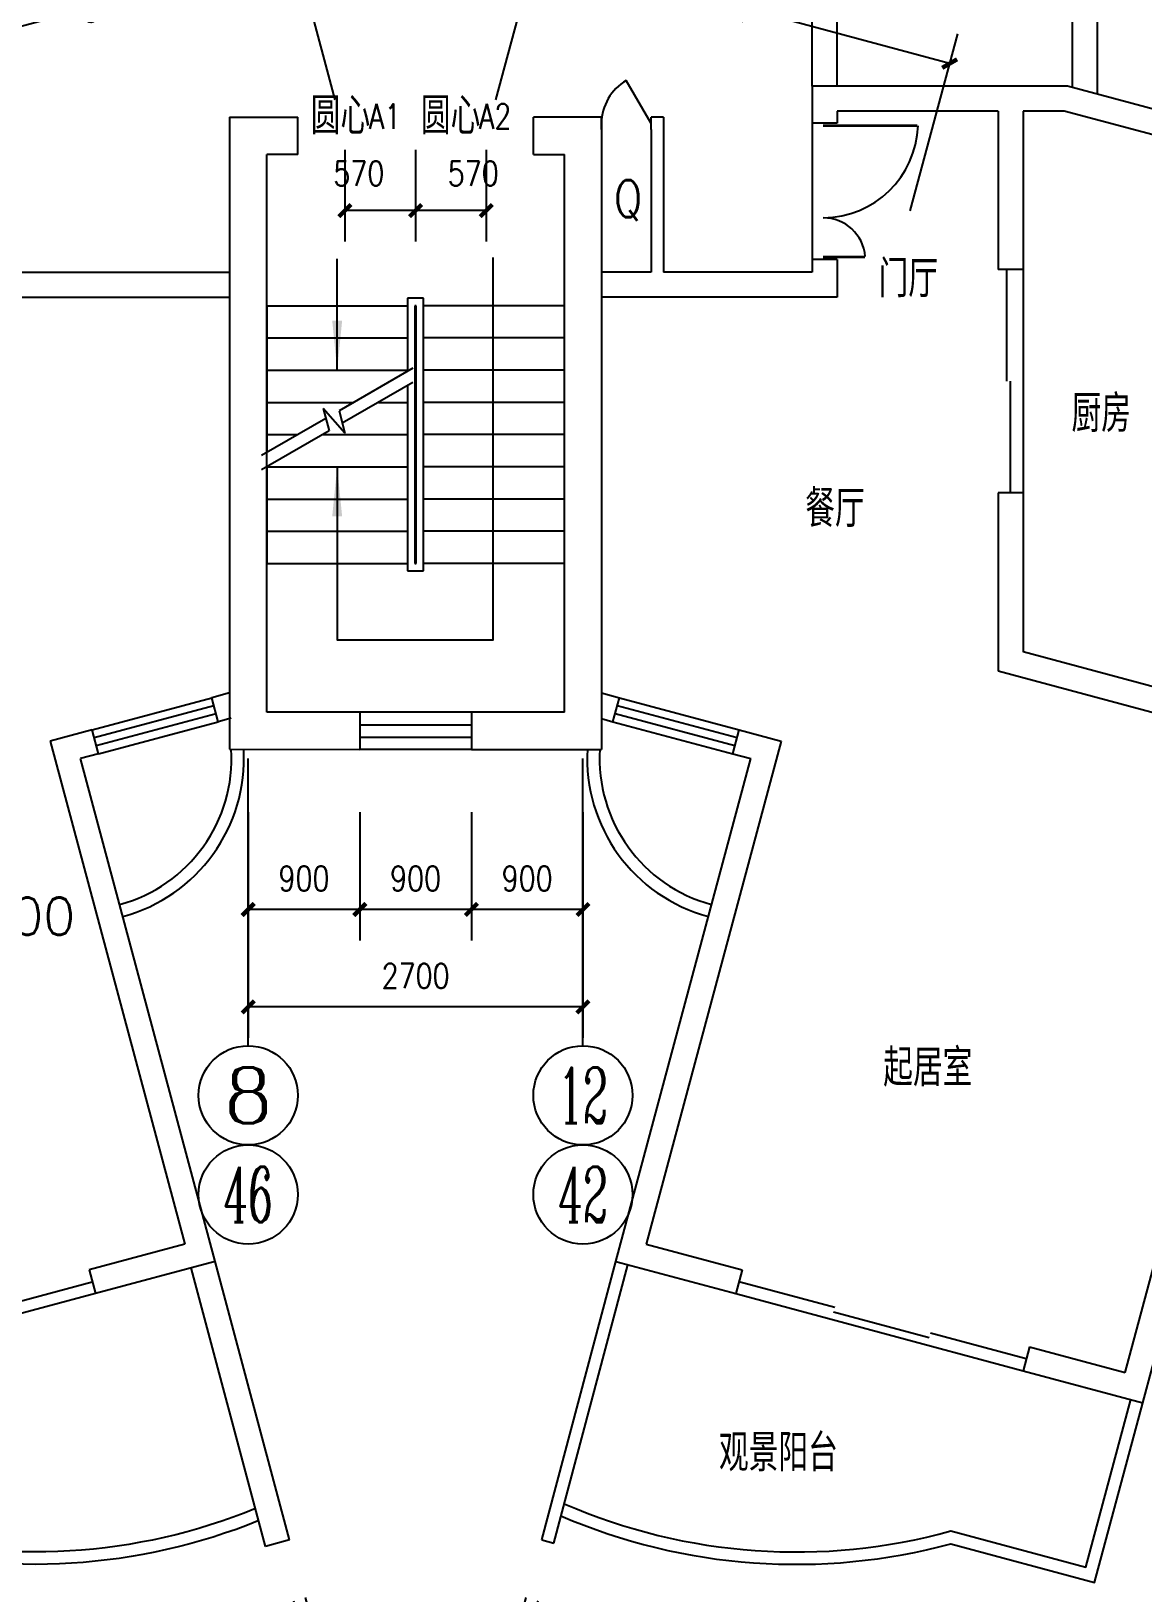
# Model space of a CAD drawing. Header units: millimetres. Extents: x 945 to 50353, y 469 to 41134.
# Drawn here: x 22549 to 31516, y 8339 to 20934 of the extents above; entities that cross this region are included whole.
import ezdxf
from ezdxf.enums import TextEntityAlignment as Align

# ---------------------------------------------------------------- set-up
doc = ezdxf.new("R2010")
doc.units = ezdxf.units.MM
for name, color, linetype in [('AXIS', 3, 'Continuous'), ('AXIS_TEXT', 7, 'Continuous'), ('BALCONY', 6, 'Continuous'), ('GROUND', 2, 'Continuous'), ('LVTRY', 6, 'Continuous'), ('PUB_DIM', 3, 'Continuous'), ('PUB_TEXT', 7, 'Continuous'), ('PUB_WINDW', 7, 'Continuous'), ('STAIR', 2, 'Continuous'), ('WALL', 255, 'Continuous'), ('WINDOW', 2, 'Continuous')]:
    doc.layers.add(name, color=color, linetype=linetype)
doc.styles.add('_HZTXT', font='txt', dxfattribs={"width": 0.8, "bigfont": 'HZTXT'})
doc.styles.add('_SIMPLEX', font='SIMPLEX', dxfattribs={"width": 0.8})
doc.styles.add('COMPLEX', font='COMPLEX')
doc.styles.add('DIM_FONT', font='SIMPLEX', dxfattribs={"width": 0.8})
doc.styles.add('SIMPLEX', font='SIMPLEX.SHX')
doc.dimstyles.new('AXIS', dxfattribs={"dimtxt": 300, "dimasz": 1, "dimexe": 250, "dimexo": 300, "dimgap": 0.09, "dimtad": 1, "dimdec": 0, "dimzin": 0, "dimdsep": 46, "dimtxsty": 'DIM_FONT', "dimblk": '_DIMX', "dimcen": 0.09, "dimse1": 1, "dimse2": 1, "dimclrt": 7, "dimadec": 0, "dimazin": 0, "dimtfac": 1, "dimtdec": 0, "dimtix": 1, "dimtmove": 2, "dimatfit": 3, "dimldrblk": '_DIMX', "dimfxl": 1, "dimtolj": 1, "dimtzin": 0, "dimarcsym": 0})
doc.dimstyles.new('DIM0', dxfattribs={"dimtxt": 200, "dimasz": 0.7, "dimexe": 250, "dimexo": 300, "dimgap": 150, "dimtad": 1, "dimdec": 0, "dimzin": 0, "dimdsep": 46, "dimtxsty": 'DIM_FONT', "dimblk": '_DIMX', "dimblk1": '_DIMX', "dimblk2": '_DIMX', "dimsah": 1, "dimcen": 2.5, "dimclrt": 7, "dimadec": 0, "dimazin": 0, "dimtfac": 1, "dimtdec": 0, "dimtix": 1, "dimtmove": 2, "dimatfit": 3, "dimldrblk": '_DIMX', "dimfxl": 1, "dimtolj": 1, "dimtzin": 0, "dimarcsym": 0})

# ---------------------------------------------------------------- blocks, each defined once
blk = doc.blocks.new('*D35')
at = {"color": 0, "linetype": 'ByBlock', "transparency": 16777216}
blk.add_arc((48041, -43325), 20340, 345.5634, 359.4366, dxfattribs=at)
for points in [[(68347, -43525), (68414, -43525), (68381, -43325)], [(67771, -48404), (67707, -48387), (67688, -48589)]]:
    blk.add_solid(points, dxfattribs=at)
at = {"layer": 'DEFPOINTS', "color": 0, "linetype": 'ByBlock', "transparency": 16777216}
for p in [(29678, -43325), (68506, -43325), (50489, -43981), (68072, -46857), (67379, -48507)]:
    blk.add_point(p, dxfattribs=at)
at = {"color": 7, "linetype": 'ByBlock', "transparency": 16777216, "insert": (67960, -45947), "char_height": 200, "attachment_point": 5, "rotation": 82.5, "style": 'DIM_FONT'}
blk.add_mtext('\\A1;15°', dxfattribs=at)
blk = doc.blocks.new('_DIMX')
at = {"const_width": 50}
blk.add_lwpolyline([(-70, -70), (70, 70)], dxfattribs=at)
blk = doc.blocks.new('*D34')
at = {"color": 0, "linetype": 'ByBlock', "transparency": 16777216}
blk.add_arc((48041, -43325), 13500, 345.8488, 359.1512, dxfattribs=at)
for points in [[(61506, -43525), (61573, -43525), (61541, -43325)], [(61164, -46634), (61099, -46617), (61081, -46819)]]:
    blk.add_solid(points, dxfattribs=at)
at = {"layer": 'DEFPOINTS', "color": 0, "linetype": 'ByBlock', "transparency": 16777216}
for p in [(29678, -43325), (68506, -43325), (50489, -43981), (61336, -45669), (67379, -48507)]:
    blk.add_point(p, dxfattribs=at)
at = {"color": 7, "linetype": 'ByBlock', "transparency": 16777216, "insert": (61178, -45054), "char_height": 200, "attachment_point": 5, "rotation": 82.5, "style": 'DIM_FONT'}
blk.add_mtext('\\A1;15°', dxfattribs=at)
blk = doc.blocks.new('*D33')
at = {"color": 0, "linetype": 'ByBlock', "transparency": 16777216}
blk.add_arc((46863, -43325), 20340, 180.5634, 194.4366, dxfattribs=at)
for points in [[(26490, -43525), (26557, -43525), (26522, -43325)], [(27197, -48387), (27132, -48404), (27215, -48589)]]:
    blk.add_solid(points, dxfattribs=at)
at = {"layer": 'DEFPOINTS', "color": 0, "linetype": 'ByBlock', "transparency": 16777216}
for p in [(26398, -43325), (65226, -43325), (44415, -43981), (26600, -45098), (27525, -48507)]:
    blk.add_point(p, dxfattribs=at)
at = {"color": 7, "linetype": 'ByBlock', "transparency": 16777216, "insert": (26449, -46013), "char_height": 200, "attachment_point": 5, "rotation": 97.5, "style": 'DIM_FONT'}
blk.add_mtext('\\A1;15°', dxfattribs=at)
blk = doc.blocks.new('*D196')
at = {"color": 0, "linetype": 'ByBlock', "transparency": 16777216}
for p, q in [((48100, -43035), (48483, -41605)), ((48419, -41847), (49494, -42135)), ((51759, -42742), (50328, -42358)), ((51442, -43931), (51825, -42501))]:
    blk.add_line(p, q, dxfattribs=at)
at = {"layer": 'DEFPOINTS', "color": 0, "linetype": 'ByBlock', "transparency": 16777216}
for p in [(51760, -42742), (48022, -43325), (51364, -44220)]:
    blk.add_point(p, dxfattribs=at)
at = {"color": 0, "linetype": 'ByBlock', "transparency": 16777216, "xscale": 0.7, "yscale": 0.7, "zscale": 0.7}
for p, rotation in [((48418, -41847), 164.9999999999991), ((51760, -42742), 344.9999999999991)]:
    blk.add_blockref('_DIMX', p, dxfattribs=dict(at, rotation=rotation))
at = {"color": 7, "linetype": 'ByBlock', "transparency": 16777216, "insert": (49910, -42249), "char_height": 200, "attachment_point": 5, "rotation": 345, "style": 'DIM_FONT'}
blk.add_mtext('\\A1;3460', dxfattribs=at)
blk = doc.blocks.new('_A1SLA')
for p, q in [((-0.5, 0), (-0.1667, 0)), ((0.1667, 0), (0.5, 0)), ((-0.1667, -0.0167), (0.1667, -0.0167))]:
    blk.add_line(p, q)
blk = doc.blocks.new('_WBLK')
for p, q in [((-0.5, 0.5), (0.5, 0.5)), ((0.5, 0.167), (-0.5, 0.167)), ((0.5, -0.167), (-0.5, -0.167)), ((-0.5, -0.5), (0.5, -0.5))]:
    blk.add_line(p, q)
at = {"style": 'SIMPLEX', "flags": 9}
blk.add_attdef('A', text='', height=1, dxfattribs=at).set_placement((0, 1.5), align=Align.MIDDLE)
blk = doc.blocks.new('*D191')
at = {"color": 0, "linetype": 'ByBlock', "transparency": 16777216}
for p, q in [((46466, -55142), (46758, -56231)), ((46562, -55116), (46854, -56205)), ((46693, -55989), (46692, -55990)), ((46693, -55989), (46789, -55964)), ((46693, -55989), (46789, -55964)), ((46790, -55963), (46791, -55963))]:
    blk.add_line(p, q, dxfattribs=at)
at = {"layer": 'DEFPOINTS', "color": 0, "linetype": 'ByBlock', "transparency": 16777216}
for p in [(46389, -54852), (46485, -54826), (46789, -55964)]:
    blk.add_point(p, dxfattribs=at)
at = {"color": 0, "linetype": 'ByBlock', "transparency": 16777216, "xscale": 0.7, "yscale": 0.7, "zscale": 0.7}
for p, rotation in [((46693, -55989), 15.00000000002265), ((46789, -55964), 195.0000000000227)]:
    blk.add_blockref('_DIMX', p, dxfattribs=dict(at, rotation=rotation))
at = {"color": 7, "linetype": 'ByBlock', "transparency": 16777216, "insert": (46950, -55666), "char_height": 200, "attachment_point": 5, "rotation": 15, "style": 'DIM_FONT'}
blk.add_mtext('\\A1;100', dxfattribs=at)
blk = doc.blocks.new('*D29')
at = {"color": 0, "linetype": 'ByBlock', "transparency": 16777216}
for p, q in [((46466, -55142), (46758, -56231)), ((45597, -55375), (45888, -56464)), ((45824, -56222), (46693, -55989))]:
    blk.add_line(p, q, dxfattribs=at)
at = {"layer": 'DEFPOINTS', "color": 0, "linetype": 'ByBlock', "transparency": 16777216}
for p in [(46389, -54852), (45519, -55085), (46693, -55989)]:
    blk.add_point(p, dxfattribs=at)
at = {"color": 0, "linetype": 'ByBlock', "transparency": 16777216, "xscale": 0.7, "yscale": 0.7, "zscale": 0.7}
for p, rotation in [((46693, -55989), 15.00000000003555), ((45824, -56222), 195.0000000000356)]:
    blk.add_blockref('_DIMX', p, dxfattribs=dict(at, rotation=rotation))
at = {"color": 7, "linetype": 'ByBlock', "transparency": 16777216, "insert": (46194, -55864), "char_height": 200, "attachment_point": 5, "rotation": 15, "style": 'DIM_FONT'}
blk.add_mtext('\\A1;900', dxfattribs=at)
blk = doc.blocks.new('*D192')
at = {"color": 0, "linetype": 'ByBlock', "transparency": 16777216}
for p, q in [((48438, -55142), (48146, -56231)), ((49307, -55375), (49015, -56464)), ((49079, -56222), (48211, -55989))]:
    blk.add_line(p, q, dxfattribs=at)
at = {"layer": 'DEFPOINTS', "color": 0, "linetype": 'ByBlock', "transparency": 16777216}
for p in [(48515, -54852), (49385, -55085), (48210, -55989)]:
    blk.add_point(p, dxfattribs=at)
at = {"color": 0, "linetype": 'ByBlock', "transparency": 16777216, "xscale": 0.7, "yscale": 0.7, "zscale": 0.7}
for p, rotation in [((48210, -55989), 164.9999999999768), ((49080, -56222), 344.9999999999768)]:
    blk.add_blockref('_DIMX', p, dxfattribs=dict(at, rotation=rotation))
at = {"color": 7, "linetype": 'ByBlock', "transparency": 16777216, "insert": (48710, -55864), "char_height": 200, "attachment_point": 5, "rotation": 345, "style": 'DIM_FONT'}
blk.add_mtext('\\A1;900', dxfattribs=at)
blk = doc.blocks.new('*D190')
at = {"color": 0, "linetype": 'ByBlock', "transparency": 16777216}
for p, q in [((48341, -55116), (48050, -56205)), ((48438, -55142), (48146, -56231)), ((48114, -55963), (48113, -55963)), ((48210, -55989), (48114, -55964)), ((48211, -55989), (48212, -55990))]:
    blk.add_line(p, q, dxfattribs=at)
at = {"layer": 'DEFPOINTS', "color": 0, "linetype": 'ByBlock', "transparency": 16777216}
for p in [(48419, -54826), (48515, -54852), (48114, -55964)]:
    blk.add_point(p, dxfattribs=at)
at = {"color": 0, "linetype": 'ByBlock', "transparency": 16777216, "xscale": 0.7, "yscale": 0.7, "zscale": 0.7}
for p, rotation in [((48114, -55964), 344.9999999999656), ((48210, -55989), 164.9999999999656)]:
    blk.add_blockref('_DIMX', p, dxfattribs=dict(at, rotation=rotation))
at = {"color": 7, "linetype": 'ByBlock', "transparency": 16777216, "insert": (48227, -55735), "char_height": 200, "attachment_point": 5, "rotation": 345, "style": 'DIM_FONT'}
blk.add_mtext('\\A1;100', dxfattribs=at)
blk = doc.blocks.new('*D185')
at = {"color": 0, "linetype": 'ByBlock', "transparency": 16777216}
for p, q in [((47002, -48780), (47002, -49815)), ((47902, -48780), (47902, -49815)), ((47901, -49565), (47003, -49565))]:
    blk.add_line(p, q, dxfattribs=at)
at = {"layer": 'DEFPOINTS', "color": 0, "linetype": 'ByBlock', "transparency": 16777216}
for p in [(47002, -48480), (47902, -48480), (47002, -49565)]:
    blk.add_point(p, dxfattribs=at)
at = {"color": 0, "linetype": 'ByBlock', "transparency": 16777216, "xscale": 0.7, "yscale": 0.7, "zscale": 0.7}
for p, rotation in [((47002, -49565), 179.9999999999999), ((47902, -49565), 359.9999999999999)]:
    blk.add_blockref('_DIMX', p, dxfattribs=dict(at, rotation=rotation))
at = {"color": 7, "linetype": 'ByBlock', "transparency": 16777216, "insert": (47452, -49315), "char_height": 200, "attachment_point": 5, "style": 'DIM_FONT'}
blk.add_mtext('\\A1;900', dxfattribs=at)
blk = doc.blocks.new('*D184')
at = {"color": 0, "linetype": 'ByBlock', "transparency": 16777216}
for p, q in [((47902, -48780), (47902, -49815)), ((48802, -48780), (48802, -49815)), ((48801, -49565), (47903, -49565))]:
    blk.add_line(p, q, dxfattribs=at)
at = {"layer": 'DEFPOINTS', "color": 0, "linetype": 'ByBlock', "transparency": 16777216}
for p in [(47902, -48480), (48802, -48480), (47902, -49565)]:
    blk.add_point(p, dxfattribs=at)
at = {"color": 0, "linetype": 'ByBlock', "transparency": 16777216, "xscale": 0.7, "yscale": 0.7, "zscale": 0.7}
for p, rotation in [((47902, -49565), 179.9999999999999), ((48802, -49565), 359.9999999999999)]:
    blk.add_blockref('_DIMX', p, dxfattribs=dict(at, rotation=rotation))
at = {"color": 7, "linetype": 'ByBlock', "transparency": 16777216, "insert": (48352, -49315), "char_height": 200, "attachment_point": 5, "style": 'DIM_FONT'}
blk.add_mtext('\\A1;900', dxfattribs=at)
blk = doc.blocks.new('*D187')
at = {"color": 0, "linetype": 'ByBlock', "transparency": 16777216}
for p, q in [((46102, -49566), (46102, -50601)), ((48802, -49566), (48802, -50601)), ((48801, -50351), (46103, -50351))]:
    blk.add_line(p, q, dxfattribs=at)
at = {"layer": 'DEFPOINTS', "color": 0, "linetype": 'ByBlock', "transparency": 16777216}
for p in [(46102, -49266), (48802, -49266), (46102, -50351)]:
    blk.add_point(p, dxfattribs=at)
at = {"color": 0, "linetype": 'ByBlock', "transparency": 16777216, "xscale": 0.7, "yscale": 0.7, "zscale": 0.7}
for p, rotation in [((46102, -50351), 179.9999999999999), ((48802, -50351), 359.9999999999999)]:
    blk.add_blockref('_DIMX', p, dxfattribs=dict(at, rotation=rotation))
at = {"color": 7, "linetype": 'ByBlock', "transparency": 16777216, "insert": (47452, -50101), "char_height": 200, "attachment_point": 5, "style": 'DIM_FONT'}
blk.add_mtext('\\A1;2700', dxfattribs=at)
blk = doc.blocks.new('_AXISO')
blk.add_circle((0, 0), 0.5)
at = {"layer": 'AXIS_TEXT', "style": 'COMPLEX', "width": 1.041667}
blk.add_attdef('A', text='', height=0.56, dxfattribs=at).set_placement((-0.25, -0.28), (0.25, -0.28), align=Align.FIT)
blk = doc.blocks.new('*D186')
at = {"color": 0, "linetype": 'ByBlock', "transparency": 16777216}
for p, q in [((46102, -48780), (46102, -49815)), ((47002, -48780), (47002, -49815)), ((47001, -49565), (46103, -49565))]:
    blk.add_line(p, q, dxfattribs=at)
at = {"layer": 'DEFPOINTS', "color": 0, "linetype": 'ByBlock', "transparency": 16777216}
for p in [(46102, -48480), (47002, -48480), (46102, -49565)]:
    blk.add_point(p, dxfattribs=at)
at = {"color": 0, "linetype": 'ByBlock', "transparency": 16777216, "xscale": 0.7, "yscale": 0.7, "zscale": 0.7}
for p, rotation in [((46102, -49565), 179.9999999999999), ((47002, -49565), 359.9999999999999)]:
    blk.add_blockref('_DIMX', p, dxfattribs=dict(at, rotation=rotation))
at = {"color": 7, "linetype": 'ByBlock', "transparency": 16777216, "insert": (46552, -49315), "char_height": 200, "attachment_point": 5, "style": 'DIM_FONT'}
blk.add_mtext('\\A1;900', dxfattribs=at)
blk = doc.blocks.new('*D28')
at = {"color": 0, "linetype": 'ByBlock', "transparency": 16777216}
for p, q in [((46804, -43035), (46421, -41605)), ((46485, -41847), (45434, -42128)), ((43144, -42742), (44600, -42352)), ((43462, -43931), (43079, -42501))]:
    blk.add_line(p, q, dxfattribs=at)
at = {"layer": 'DEFPOINTS', "color": 0, "linetype": 'ByBlock', "transparency": 16777216}
for p in [(43144, -42742), (46882, -43325), (43540, -44220)]:
    blk.add_point(p, dxfattribs=at)
at = {"color": 0, "linetype": 'ByBlock', "transparency": 16777216, "xscale": 0.7, "yscale": 0.7, "zscale": 0.7}
for p, rotation in [((46486, -41847), 15.00000000000274), ((43144, -42742), 195.0000000000027)]:
    blk.add_blockref('_DIMX', p, dxfattribs=dict(at, rotation=rotation))
at = {"color": 7, "linetype": 'ByBlock', "transparency": 16777216, "insert": (45021, -42255), "char_height": 200, "attachment_point": 5, "rotation": 15, "style": 'DIM_FONT'}
blk.add_mtext('\\A1;3460', dxfattribs=at)
blk = doc.blocks.new('*D197')
at = {"color": 0, "linetype": 'ByBlock', "transparency": 16777216}
for p, q in [((47452, -43439), (47452, -44178)), ((48022, -43439), (48022, -44178)), ((48021, -43928), (47453, -43928))]:
    blk.add_line(p, q, dxfattribs=at)
at = {"layer": 'DEFPOINTS', "color": 0, "linetype": 'ByBlock', "transparency": 16777216}
for p in [(47452, -43139), (48022, -43139), (47452, -43928)]:
    blk.add_point(p, dxfattribs=at)
at = {"color": 0, "linetype": 'ByBlock', "transparency": 16777216, "xscale": 0.7, "yscale": 0.7, "zscale": 0.7}
for p, rotation in [((47452, -43928), 180.0000000000058), ((48022, -43928), 5.835332217429823e-12)]:
    blk.add_blockref('_DIMX', p, dxfattribs=dict(at, rotation=rotation))
at = {"color": 7, "linetype": 'ByBlock', "transparency": 16777216, "insert": (47917, -43628), "char_height": 200, "attachment_point": 5, "style": 'DIM_FONT'}
blk.add_mtext('\\A1;570', dxfattribs=at)
blk = doc.blocks.new('_ARROW')
blk.add_solid([(0, 0), (-1, 0.1), (-1, -0.1)])
blk = doc.blocks.new('*D198')
at = {"color": 0, "linetype": 'ByBlock', "transparency": 16777216}
for p, q in [((46882, -43439), (46882, -44178)), ((47452, -43439), (47452, -44178)), ((47451, -43928), (46883, -43928))]:
    blk.add_line(p, q, dxfattribs=at)
at = {"layer": 'DEFPOINTS', "color": 0, "linetype": 'ByBlock', "transparency": 16777216}
for p in [(46882, -43139), (47452, -43139), (46882, -43928)]:
    blk.add_point(p, dxfattribs=at)
at = {"color": 0, "linetype": 'ByBlock', "transparency": 16777216, "xscale": 0.7, "yscale": 0.7, "zscale": 0.7}
for p, rotation in [((46882, -43928), 179.9999999999941), ((47452, -43928), 359.9999999999941)]:
    blk.add_blockref('_DIMX', p, dxfattribs=dict(at, rotation=rotation))
at = {"color": 7, "linetype": 'ByBlock', "transparency": 16777216, "insert": (46994, -43628), "char_height": 200, "attachment_point": 5, "style": 'DIM_FONT'}
blk.add_mtext('\\A1;570', dxfattribs=at)
blk = doc.blocks.new('_DBLK')
blk.add_line((-0.5, 0), (0, -0.866))
blk.add_arc((-0.5, 0), 1, 300, 0)
at = {"style": 'SIMPLEX', "flags": 9}
blk.add_attdef('A', text='', height=1, dxfattribs=at).set_placement((0, 1.5), align=Align.MIDDLE)
blk = doc.blocks.new('_A2FTX')
for p, q in [((-0.5, 0), (0, 0)), ((0, -0.0167), (0.5, -0.0167))]:
    blk.add_line(p, q)
blk = doc.blocks.new('M_A17ORW')
at = {"const_width": 0.02}
for points in [[(-0.481, -0.001), (-0.481, -0.308)], [(0.481, 0.001), (0.481, -0.691)]]:
    blk.add_lwpolyline(points, dxfattribs=at)
for centre, radius, start, end in [((-0.501, -0.003), 0.307, 274.2492, 0.2101), ((0.505, 0.002), 0.699, 180.2762, 268.0603)]:
    blk.add_arc(centre, radius, start, end)
blk = doc.blocks.new('1T4F49深上格林')
at = {"layer": 'AXIS'}
for p, q in [((22446.8, -24372.9), (22446.8, -22056.7)), ((25146.8, -24372.9), (25146.8, -22056.7))]:
    blk.add_line(p, q, dxfattribs=at)
at = {"layer": 'BALCONY'}
for p, q in [((29096.8, -16642.8), (29096.8, -15333.4)), ((29296.8, -16696.4), (29296.8, -15333.4))]:
    blk.add_line(p, q, dxfattribs=at)
for centre, radius, start, end in [((21093.9, -22056.6), 1218.7, 285, 3.54182), ((21093.9, -22056.6), 1318.7, 285, 3.27294), ((26499.7, -22056.6), 1318.7, 176.72706, 255), ((26499.7, -22056.6), 1218.7, 176.45818, 255)]:
    blk.add_arc(centre, radius, start, end, dxfattribs=at)
at = {"layer": 'GROUND'}
for p, q in [((26996.8, -16931.3), (26996.8, -18031.3)), ((28696.8, -18111.8), (28696.8, -19911.8)), ((21215, -26372.3), (18896.8, -26993.5)), ((26378.9, -26372.4), (28697.1, -26993.6))]:
    blk.add_line(p, q, dxfattribs=at)
at = {"layer": 'LVTRY'}
for points in [[(22531.6, -28203.3, -0.1641551), (19477.9, -28389.4), (18319.1, -28701.2), (17930.8, -27252.3)], [(22505.6, -28105.9, -0.1663194), (19478.1, -28285.8), (18389.7, -28578.6), (18027.4, -27226.4)], [(24969.7, -28164.6, 0.1695291), (28115.7, -28389.4), (29274.5, -28701.2), (29662.7, -27252.3)], [(24995.7, -28066.9, 0.1718159), (28115.5, -28285.8), (29203.8, -28578.6), (29566.1, -27226.4)]]:
    blk.add_lwpolyline(points, format="xyb", dxfattribs=at)
at = {"layer": 'PUB_DIM'}
for points in [[(23164.3, -19703.4), (23164.3, -21099.5), (24421.5, -21099.5), (24421.5, -18013.9)], [(23164.3, -18923.4), (23164.3, -18025.7)]]:
    blk.add_lwpolyline(points, dxfattribs=at)
at = {"layer": 'STAIR'}
for p, q in [((23731.8, -18343.4), (23731.8, -18932.6)), ((23861.8, -18343.4), (23731.8, -18343.4)), ((23861.8, -20543.4), (23861.8, -18343.4)), ((22596.8, -18403.4), (22596.8, -19587.9)), ((22596.8, -18403.4), (23731.8, -18403.4)), ((23791.8, -18403.4), (23791.8, -20483.4)), ((23801.8, -18403.4), (23791.8, -18403.4)), ((23801.8, -20483.4), (23801.8, -18403.4)), ((24996.8, -18403.4), (23861.8, -18403.4)), ((24996.8, -20483.4), (24996.8, -18403.4)), ((22596.8, -18663.4), (23731.8, -18663.4)), ((24996.8, -18663.4), (23861.8, -18663.4)), ((22596.8, -18923.4), (23731.8, -18923.4)), ((23775.1, -18907.6), (23179.2, -19251.7)), ((24996.8, -18923.4), (23861.8, -18923.4)), ((23775.1, -19023.1), (23205.2, -19352.1)), ((23731.8, -19048.1), (23731.8, -20543.4)), ((22596.8, -19183.4), (23297.4, -19183.4)), ((23052.6, -19232.4), (23099.3, -19413.3)), ((23225.9, -19432.5), (23052.6, -19232.4)), ((23179.2, -19251.7), (23225.9, -19432.5)), ((23497.4, -19183.4), (23731.8, -19183.4)), ((24996.8, -19183.4), (23861.8, -19183.4)), ((23073.4, -19312.8), (22553.5, -19612.9)), ((23099.3, -19413.3), (22553.5, -19728.4)), ((22596.8, -19443.4), (22847.1, -19443.4)), ((23047.1, -19443.4), (23731.8, -19443.4)), ((24996.8, -19443.4), (23861.8, -19443.4)), ((22596.8, -19703.4), (22596.8, -20483.4)), ((22596.8, -19703.4), (23731.8, -19703.4)), ((24996.8, -19703.4), (23861.8, -19703.4)), ((22596.8, -19963.4), (23731.8, -19963.4)), ((24996.8, -19963.4), (23861.8, -19963.4)), ((22596.8, -20223.4), (23731.8, -20223.4)), ((24996.8, -20223.4), (23861.8, -20223.4)), ((22596.8, -20483.4), (23731.8, -20483.4)), ((23791.8, -20483.4), (23801.8, -20483.4)), ((24996.8, -20483.4), (23861.8, -20483.4)), ((23731.8, -20543.4), (23861.8, -20543.4))]:
    blk.add_line(p, q, dxfattribs=at)
at = {"layer": 'WALL'}
for p, q in [((29055.9, -16633.4), (26996.8, -16633.4)), ((26996.8, -16633.4), (26996.8, -16931.3)), ((30055.2, -16901.2), (29055.9, -16633.4)), ((27196.8, -16833.4), (27196.8, -16931.3)), ((28496.8, -16833.4), (27196.8, -16833.4)), ((28496.8, -16833.4), (28496.8, -18111.8)), ((29029.6, -16833.4), (28696.8, -16833.4)), ((28696.8, -16833.4), (28696.8, -18111.8)), ((30003.4, -17094.4), (29029.6, -16833.4)), ((22296.8, -16883.4), (22846.8, -16883.4)), ((22296.8, -16883.4), (22296.8, -21981.3)), ((22846.8, -17183.4), (22846.8, -16883.4)), ((25296.8, -16883.4), (24746.8, -16883.4)), ((24746.8, -17183.4), (24746.8, -16883.4)), ((25296.8, -16883.4), (25296.8, -21983.4)), ((25296.8, -16983.4), (25296.8, -16883.4)), ((25796.8, -16883.4), (25696.8, -16883.4)), ((25696.8, -16983.4), (25696.8, -16883.4)), ((25696.8, -16983.4), (25696.8, -18133.4)), ((25796.8, -16883.4), (25796.8, -18133.4)), ((27196.8, -16931.3), (26996.8, -16931.3)), ((22596.8, -21683.4), (22596.8, -17183.4)), ((22846.8, -17183.4), (22596.8, -17183.4)), ((24746.8, -17183.4), (24996.8, -17183.4)), ((24996.8, -21683.4), (24996.8, -17183.4)), ((20596.8, -18133.4), (22296.8, -18133.4)), ((25696.8, -18133.4), (25296.8, -18133.4)), ((26996.8, -18133.4), (25796.8, -18133.4)), ((27196.8, -18031.3), (26996.8, -18031.3)), ((26996.8, -18031.3), (26996.8, -18133.4)), ((27196.8, -18031.3), (27196.8, -18333.4)), ((28696.8, -18111.8), (28496.8, -18111.8)), ((20396.8, -18333.4), (22296.8, -18333.4)), ((27196.8, -18333.4), (25296.8, -18333.4)), ((28496.8, -19911.8), (28496.8, -21349.4)), ((28696.8, -19911.8), (28496.8, -19911.8)), ((28696.8, -19911.8), (28696.8, -21195.9)), ((30049.9, -21558.5), (28696.8, -21195.9)), ((28496.8, -21349.4), (30915.8, -21997.6)), ((22296.8, -21527.2), (22152.9, -21565.8)), ((25296.8, -21527.2), (25440.9, -21565.9)), ((22204.7, -21759), (22152.9, -21565.8)), ((25389.2, -21759), (25440.9, -21565.9)), ((22309.6, -21730.9), (22204.7, -21759)), ((23346.8, -21683.4), (22596.8, -21683.4)), ((23346.8, -21683.4), (23346.8, -21983.4)), ((24246.8, -21683.4), (24246.8, -21983.4)), ((24996.8, -21683.4), (24246.8, -21683.4)), ((25296.8, -21734.3), (25389.2, -21759)), ((21187, -21824.6), (20848.9, -21915.2)), ((20848.9, -21915.2), (21935.9, -25972.1)), ((21238.7, -22017.8), (21187, -21824.6)), ((26744.9, -21915.3), (25657.9, -25972.2)), ((26355.1, -22017.9), (26406.9, -21824.7)), ((26406.9, -21824.7), (26744.9, -21915.3)), ((21238.7, -22017.8), (21093.9, -22056.6)), ((22296.8, -21981.3), (23346.8, -21983.4)), ((24246.8, -21983.4), (25296.8, -21983.4)), ((26355.1, -22017.9), (26500, -22056.7)), ((22180.9, -26113.5), (21093.9, -22056.6)), ((25412.9, -26113.6), (26500, -22056.7)), ((29521.6, -27007.4), (30608.6, -22950.5)), ((21935.9, -25972.1), (21163.2, -26179.1)), ((25657.9, -25972.2), (26430.6, -26179.2)), ((21163.2, -26179.1), (21215, -26372.3)), ((22180.9, -26113.5), (21215, -26372.3)), ((22587, -28410.8), (21987.7, -26165.1)), ((22780.2, -28359), (22180.9, -26113.5)), ((24814.3, -28359.3), (25412.9, -26113.6)), ((24910.9, -28385.1), (25509.5, -26139.5)), ((25412.9, -26113.6), (26378.9, -26372.4)), ((26430.6, -26179.2), (26378.9, -26372.4)), ((29663, -27252.4), (29818.3, -26672.8)), ((28748.9, -26800.4), (28697.1, -26993.6)), ((28748.9, -26800.4), (29521.6, -27007.4)), ((28697.1, -26993.6), (29663, -27252.4)), ((22780.2, -28359), (22587, -28410.8)), ((24814.3, -28359.3), (24910.9, -28385.1))]:
    blk.add_line(p, q, dxfattribs=at)
at = {"layer": 'WINDOW'}
for p, q in [((26996.8, -16633.4), (26996.8, -15333.4)), ((27196.8, -16633.4), (27196.8, -15333.4))]:
    blk.add_line(p, q, dxfattribs=at)
at = {"layer": 'AXIS'}
ref = blk.add_blockref('_AXISO', (22446.8, -24772.9), dxfattribs=dict(at, xscale=800, yscale=800, zscale=800, rotation=359.9999999999999))
ref.add_attrib('A', '8', dxfattribs={"layer": 'AXIS_TEXT', "height": 448, "style": 'COMPLEX', "width": 1.339286}).set_placement((22246.8, -24996.9), (22646.8, -24996.9), align=Align.FIT)
ref = blk.add_blockref('_AXISO', (25146.8, -24772.9), dxfattribs=dict(at, xscale=800, yscale=800, zscale=800, rotation=359.9999999999999))
ref.add_attrib('A', '12', dxfattribs={"layer": 'AXIS_TEXT', "height": 448, "style": 'COMPLEX', "width": 0.646552}).set_placement((24946.8, -24996.9), (25346.8, -24996.9), align=Align.FIT)
ref = blk.add_blockref('_AXISO', (22446.8, -25572.9), dxfattribs=dict(at, xscale=800, yscale=800, zscale=800, rotation=359.9999999999999))
ref.add_attrib('A', '46', dxfattribs={"layer": 'AXIS_TEXT', "height": 448, "style": 'COMPLEX', "width": 0.535714}).set_placement((22246.8, -25796.9), (22646.8, -25796.9), align=Align.FIT)
ref = blk.add_blockref('_AXISO', (25146.8, -25572.9), dxfattribs=dict(at, xscale=800, yscale=800, zscale=800, rotation=359.9999999999999))
ref.add_attrib('A', '42', dxfattribs={"layer": 'AXIS_TEXT', "height": 448, "style": 'COMPLEX', "width": 0.535714}).set_placement((24946.8, -25796.9), (25346.8, -25796.9), align=Align.FIT)
at = {"layer": 'PUB_DIM', "xscale": 400, "yscale": 400, "zscale": 400}
for p, rotation in [((23164.3, -18923.4), 270), ((23164.3, -19703.4), 90)]:
    blk.add_blockref('_ARROW', p, dxfattribs=dict(at, rotation=rotation))
at = {"layer": 'WINDOW'}
for name, p, xscale, yscale, zscale, rotation in [('_DBLK', (25496.8, -16933.4), -400, -400, 400, 359.9999999999999), ('M_A17ORW', (27083.3, -17481.3), 1100, 1100, 1100, 89.99999999999994), ('_A2FTX', (28596.8, -19011.8), -1800, 1800, 1800, 270.0000000000001), ('_WBLK', (21695.8, -21791.8), 1000, 199.9999999926652, 1000, 14.99999999999993), ('_WBLK', (25898, -21791.9), 1000, 199.9999999925377, 1000, 345), ('_WBLK', (23796.8, -21833.4), 900, 299.9999999998294, 900, 180.000000000001), ('_A1SLA', (20030, -26586.3), 2400, 2400, 2400, 15.00000000000084), ('_A1SLA', (27563.9, -26586.4), -2400, 2400, 2400, 345.0000000000045)]:
    blk.add_blockref(name, p, dxfattribs=dict(at, xscale=xscale, yscale=yscale, zscale=zscale, rotation=rotation))
at = {"layer": 'AXIS_TEXT', "style": 'COMPLEX', "width": 0.4}
for tag, p in [('2-1', (23300.7, -32352.3)), ('1-7', (24333, -32348.2))]:
    blk.add_attdef(tag, text='', height=448, dxfattribs=at).set_placement(p, align=Align.CENTER)
at = {"layer": 'PUB_DIM', "style": 'DIM_FONT'}
blk.add_text('24.600', height=300, dxfattribs=at).set_placement((20343.5, -23328), align=Align.MIDDLE)
at = {"layer": 'PUB_TEXT', "width": 0.8}
for s, height, style, p in [('圆心', 300, '_HZTXT', (22950.6, -17022.7)), ('圆心', 300, '_HZTXT', (23838.9, -17022.7)), ('A1', 200, '_SIMPLEX', (23420.7, -16975.6)), ('A2', 200, '_SIMPLEX', (24309.1, -16975.6)), ('Q', 300, '_SIMPLEX', (25398.1, -17690.2)), ('门厅', 300, '_HZTXT', (27531, -18335.4)), ('厨房', 300, '_HZTXT', (29087.2, -19423)), ('餐厅', 300, '_HZTXT', (26939.7, -20189.7)), ('起居室', 300, '_HZTXT', (27568.8, -24699)), ('观景阳台', 300, '_HZTXT', (26243.4, -27805.7))]:
    blk.add_text(s, height=height, dxfattribs=dict(at, style=style)).set_placement(p)
at = {"layer": 'AXIS'}
for base, p1, p2, angle, picture, middle in [((19488.6, -16450.6), (23226.8, -17033.4), (19884.7, -17928.9), 195, '*D28', (21365.9, -15963.9)), ((28105, -16450.6), (24366.8, -17033.4), (27708.9, -17928.9), 345, '*D196', (26255, -15957.9)), ((23226.8, -17636.3), (23796.8, -16847.1), (23226.8, -16847.1), 180, '*D198', (23338.7, -17336.3)), ((23796.8, -17636.3), (24366.8, -16847.1), (23796.8, -16847.1), 180, '*D197', (24262.2, -17336.3)), ((23134.4, -29672), (22733.4, -28560.6), (22829.7, -28534.8), 15, '*D191', (23294.7, -29374.2))]:
    dim = blk.add_linear_dim(base=base, p1=p1, p2=p2, angle=angle, dimstyle='DIM0', override={"dimasz": 0.7}, dxfattribs=at)
    dim.commit()
    dim.dimension.update_dxf_attribs({"geometry": picture, "text_midpoint": middle, "dimtype": 129, "insert": (-23655.1, 26291.5)})
for base, line1, line2, picture, middle in [((2944.7, -18806.2), ((20759.7, -17689.3), (3869.5, -22215)), ((2742.5, -17033.4), (41571, -17033.4)), '*D33', (2793.4, -19721)), ((44417.3, -20565.5), ((26833.9, -17689.3), (43724, -22215)), ((44851, -17033.4), (6022.5, -17033.4)), '*D35', (44304.4, -19655.7)), ((37681.1, -19377.7), ((26833.9, -17689.3), (43724, -22215)), ((44851, -17033.4), (6022.5, -17033.4)), '*D34', (37522.8, -18762.9))]:
    dim = blk.add_angular_dim_2l(base=base, line1=line1, line2=line2, dimstyle='AXIS', override={"dimtxt": 200, "dimasz": 200}, dxfattribs=at)
    dim.commit()
    dim.dimension.update_dxf_attribs({"geometry": picture, "text_midpoint": middle, "insert": (-23655.1, 26291.5)})
for base, p1, p2, picture, middle in [((22446.8, -23273.9), (23346.8, -22188.7), (22446.8, -22188.7), '*D186', (22896.8, -23023.9)), ((23346.8, -23273.9), (24246.8, -22188.7), (23346.8, -22188.7), '*D185', (23796.8, -23023.9)), ((24246.8, -23273.9), (25146.8, -22188.7), (24246.8, -22188.7), '*D184', (24696.8, -23023.9)), ((22446.8, -24059.3), (25146.8, -22974.1), (22446.8, -22974.1), '*D187', (23796.8, -23809.3))]:
    dim = blk.add_linear_dim(base=base, p1=p1, p2=p2, angle=180, dimstyle='DIM0', override={"dimasz": 0.7}, dxfattribs=at)
    dim.commit()
    dim.dimension.update_dxf_attribs({"geometry": picture, "text_midpoint": middle, "insert": (-23655.1, 26291.5)})
for p1, p2, distance, picture, middle in [((21863.8, -28793.6), (22733.4, -28560.6), -1177.3, '*D29', (22538.6, -29572.8)), ((24860.1, -28560.6), (24763.9, -28534.8), 1177.3, '*D190', (24572, -29443.4)), ((25729.4, -28793.5), (24860.1, -28560.6), 1177.3, '*D192', (25054.7, -29572.8))]:
    dim = blk.add_aligned_dim(p1=p1, p2=p2, distance=distance, dimstyle='DIM0', override={"dimasz": 0.7}, dxfattribs=at)
    dim.commit()
    dim.dimension.update_dxf_attribs({"geometry": picture, "text_midpoint": middle, "insert": (-23655.1, 26291.5)})

msp = doc.modelspace()

# ---------------------------------------------------------------- block references
at = {"layer": 'PUB_WINDW'}
msp.add_blockref('1T4F49深上格林', (1853, 37124), dxfattribs=at)

doc.saveas('drawing.dxf')
